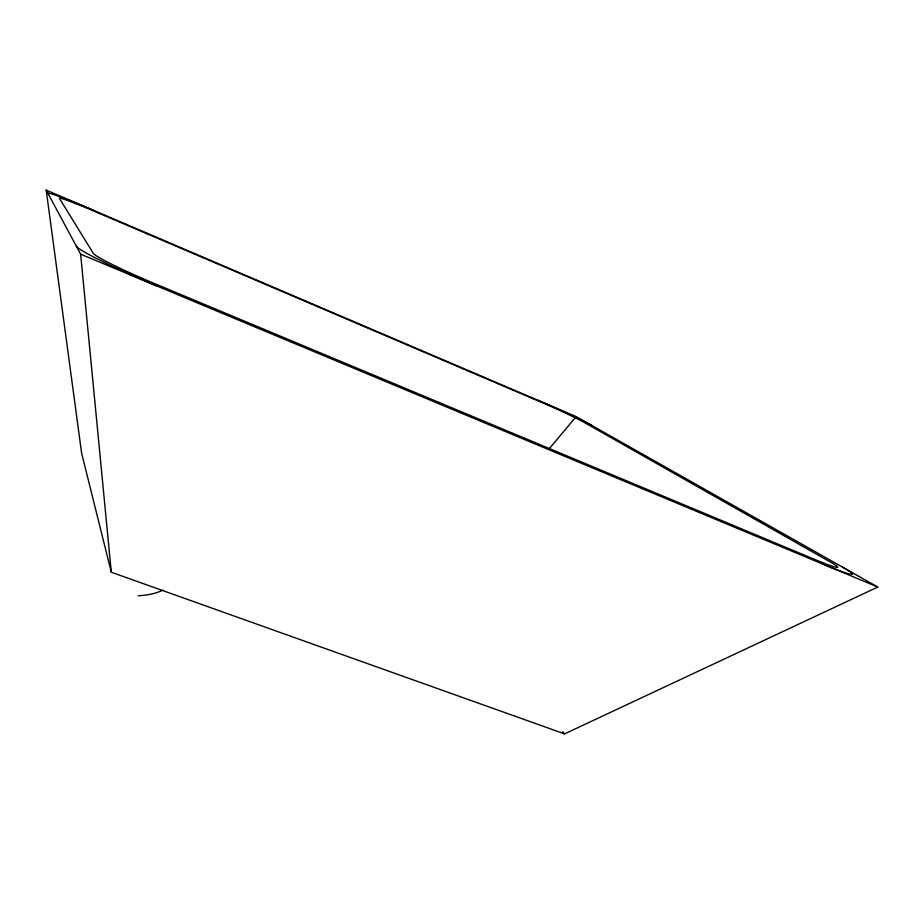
<?xml version="1.0" encoding="UTF-8"?>
<svg xmlns="http://www.w3.org/2000/svg" width="924" height="924" viewBox="0 0 924 924"><rect width="100%" height="100%" fill="white"/><g stroke="black" fill="none" stroke-linecap="round" stroke-linejoin="round"><path stroke-width="1.39" d="M549.376 448.59L576.16 416.62L877.8 587.052L564.587 733.887L111.307 572.233L81.612 453.187L46.2 190.113L576.16 416.62M46.2 190.113L80.631 254.158L877.8 587.052M562.681 731.739L564.587 733.887M80.631 254.158L111.307 572.233M47.99 193.439A53.13 2.402 23.3 0 1 56.918 195.68L65.419 198.845A53.13 2.402 23.3 0 1 93.832 210.464M537.271 400A47.494 2.021 24.1 0 1 564.31 412.012L574.497 416.793A47.494 2.021 24.1 0 1 592.804 426.022M822.568 563.986A69.531 3.95 24.8 0 0 848.902 573.862L852.355 574.324A69.531 3.95 24.8 0 0 842.168 566.92M156.422 285.805A78.055 5.325 23.2 0 1 109.344 264.818L94.456 257.438A78.055 5.325 23.2 0 1 76.346 246.165M163.005 590.136A53.222 37.503 8.5 0 1 138.242 595.68M814.518 559.355L154.562 283.564A60.014 4.089 23.2 0 1 93.22 253.234L59.413 198.314A40.852 1.848 23.3 0 1 94.571 211.353L540.806 402.032A36.521 1.559 24.1 0 1 583.668 422.118L829.96 561.804A53.465 3.038 24.8 0 1 814.518 559.355"/></g></svg>
